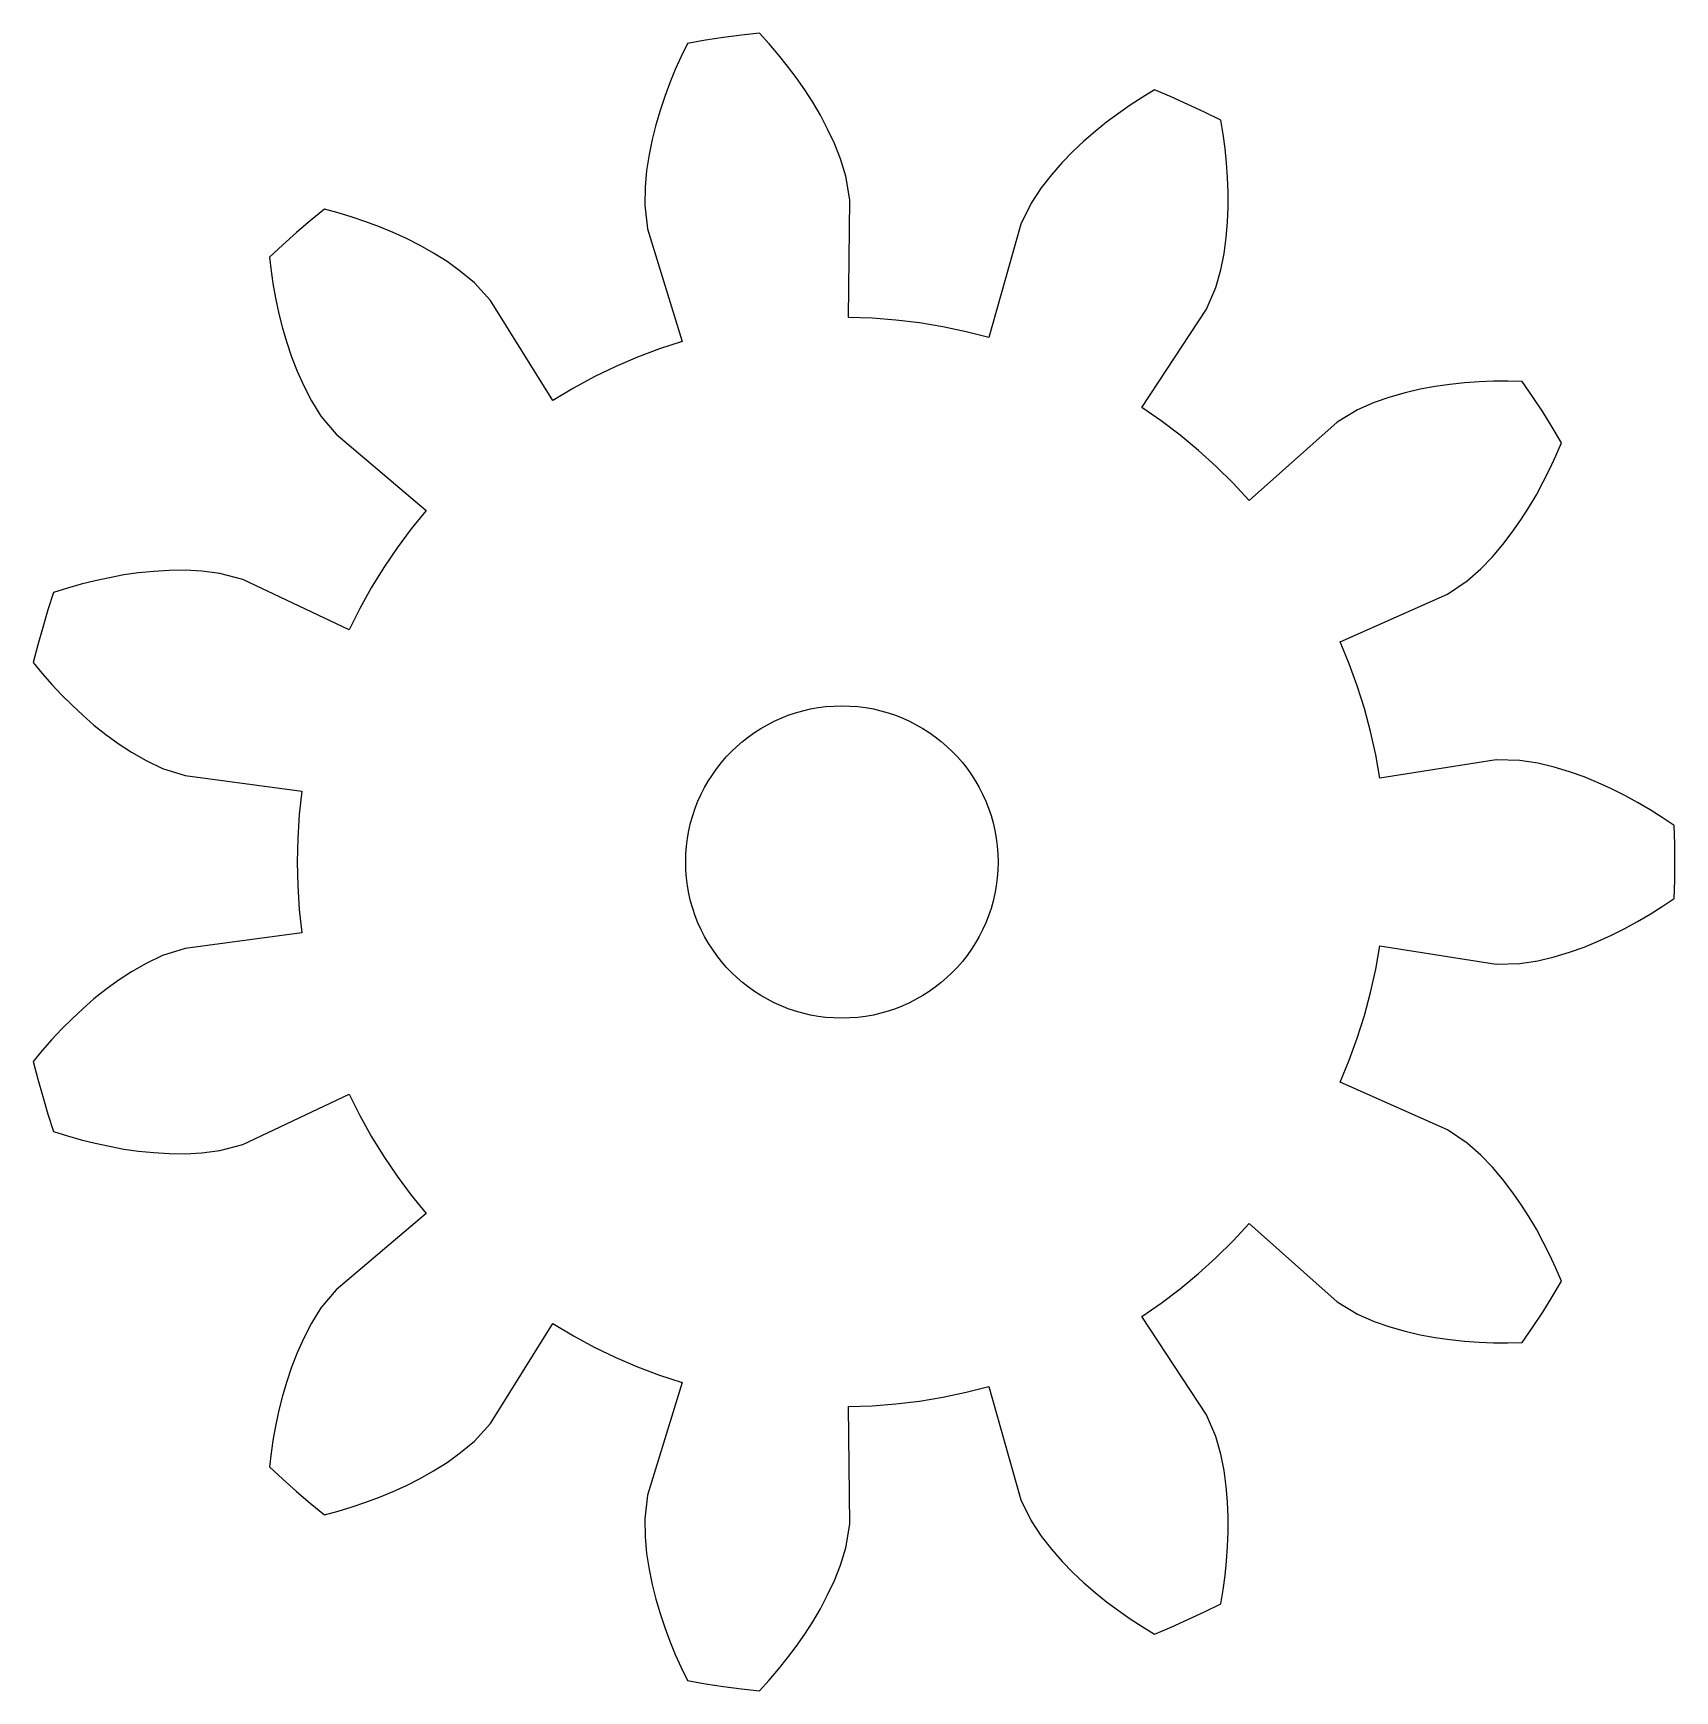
# Model space of a CAD drawing. Header units: millimetres. Extents: x -5 to 5.2, y -5.2 to 5.2.
import ezdxf

# ---------------------------------------------------------------- set-up
doc = ezdxf.new("R2010")
doc.units = ezdxf.units.MM

msp = doc.modelspace()

# ---------------------------------------------------------------- linework, layer by layer
for p, q in [((-0.514, 5.175, 2), (-0.627, 5.162, 2)), ((-0.454, 5.108, 2), (-0.514, 5.175, 2)), ((-0.964, 5.11, 2), (-1.003, 5.029, 2)), ((-0.852, 5.13, 2), (-0.964, 5.11, 2)), ((-0.74, 5.147, 2), (-0.852, 5.13, 2)), ((-0.627, 5.162, 2), (-0.74, 5.147, 2)), ((-0.396, 5.04, 2), (-0.454, 5.108, 2)), ((-1.003, 5.029, 2), (-1.04, 4.947, 2)), ((-0.339, 4.969, 2), (-0.396, 5.04, 2)), ((-0.285, 4.897, 2), (-0.339, 4.969, 2)), ((-1.04, 4.947, 2), (-1.074, 4.864, 2)), ((-0.232, 4.821, 2), (-0.285, 4.897, 2)), ((-1.106, 4.778, 2), (-1.135, 4.691, 2)), ((-1.074, 4.864, 2), (-1.106, 4.778, 2)), ((-0.182, 4.743, 2), (-0.232, 4.821, 2)), ((1.875, 4.773, 2), (1.8, 4.724, 2)), ((1.951, 4.82, 2), (1.875, 4.773, 2)), ((2.056, 4.776, 2), (1.951, 4.82, 2)), ((2.16, 4.73, 2), (2.056, 4.776, 2)), ((-1.135, 4.691, 2), (-1.162, 4.602, 2)), ((-0.134, 4.662, 2), (-0.182, 4.743, 2)), ((-0.089, 4.576, 2), (-0.134, 4.662, 2)), ((1.726, 4.673, 2), (1.653, 4.618, 2)), ((1.8, 4.724, 2), (1.726, 4.673, 2)), ((2.263, 4.682, 2), (2.16, 4.73, 2)), ((2.365, 4.631, 2), (2.263, 4.682, 2)), ((-1.162, 4.602, 2), (-1.185, 4.511, 2)), ((-0.047, 4.486, 2), (-0.089, 4.576, 2)), ((1.581, 4.561, 2), (1.511, 4.5, 2)), ((1.653, 4.618, 2), (1.581, 4.561, 2)), ((2.38, 4.543, 2), (2.365, 4.631, 2)), ((-1.185, 4.511, 2), (-1.204, 4.416, 2)), ((-0.008, 4.389, 2), (-0.047, 4.486, 2)), ((1.511, 4.5, 2), (1.442, 4.435, 2)), ((2.392, 4.454, 2), (2.38, 4.543, 2)), ((2.401, 4.364, 2), (2.392, 4.454, 2)), ((-1.204, 4.416, 2), (-1.219, 4.317, 2)), ((0.025, 4.281, 2), (-0.008, 4.389, 2)), ((1.375, 4.366, 2), (1.309, 4.291, 2)), ((1.442, 4.435, 2), (1.375, 4.366, 2)), ((2.408, 4.273, 2), (2.401, 4.364, 2)), ((-1.219, 4.317, 2), (-1.228, 4.213, 2)), ((0.05, 4.134, 2), (0.025, 4.281, 2)), ((1.309, 4.291, 2), (1.245, 4.209, 2)), ((2.411, 4.181, 2), (2.408, 4.273, 2)), ((-1.228, 4.213, 2), (-1.23, 4.1, 2)), ((1.245, 4.209, 2), (1.182, 4.114, 2)), ((2.411, 4.089, 2), (2.411, 4.181, 2)), ((-3.23, 4.075, 2), (-3.319, 4.003, 2)), ((-3.144, 4.052, 2), (-3.23, 4.075, 2)), ((-3.058, 4.026, 2), (-3.144, 4.052, 2)), ((-1.23, 4.1, 2), (-1.213, 3.953, 2)), ((0.041, 3.4, 2), (0.05, 4.134, 2)), ((1.182, 4.114, 2), (1.117, 3.981, 2)), ((2.407, 3.994, 2), (2.411, 4.089, 2)), ((-3.319, 4.003, 2), (-3.405, 3.93, 2)), ((-2.972, 3.997, 2), (-3.058, 4.026, 2)), ((-2.887, 3.965, 2), (-2.972, 3.997, 2)), ((-2.802, 3.93, 2), (-2.887, 3.965, 2)), ((-1.213, 3.953, 2), (-0.997, 3.25, 2)), ((1.117, 3.981, 2), (0.918, 3.274, 2)), ((2.399, 3.898, 2), (2.407, 3.994, 2)), ((-3.49, 3.854, 2), (-3.574, 3.777, 2)), ((-3.405, 3.93, 2), (-3.49, 3.854, 2)), ((-2.717, 3.892, 2), (-2.802, 3.93, 2)), ((-2.633, 3.849, 2), (-2.717, 3.892, 2)), ((-2.549, 3.802, 2), (-2.633, 3.849, 2)), ((2.386, 3.799, 2), (2.399, 3.898, 2)), ((-3.574, 3.777, 2), (-3.563, 3.688, 2)), ((-2.465, 3.748, 2), (-2.549, 3.802, 2)), ((-2.38, 3.687, 2), (-2.465, 3.748, 2)), ((2.366, 3.697, 2), (2.386, 3.799, 2)), ((-3.563, 3.688, 2), (-3.55, 3.6, 2)), ((-2.293, 3.615, 2), (-2.38, 3.687, 2)), ((2.335, 3.587, 2), (2.366, 3.697, 2)), ((-3.55, 3.6, 2), (-3.533, 3.511, 2)), ((-2.193, 3.505, 2), (-2.293, 3.615, 2)), ((2.277, 3.451, 2), (2.335, 3.587, 2)), ((-3.533, 3.511, 2), (-3.514, 3.422, 2)), ((-3.514, 3.422, 2), (-3.492, 3.333, 2)), ((-1.804, 2.882, 2), (-2.193, 3.505, 2)), ((1.873, 2.838, 2), (2.277, 3.451, 2)), ((-3.492, 3.333, 2), (-3.465, 3.244, 2)), ((0.189, 3.395, 2), (0.041, 3.4, 2)), ((0.337, 3.383, 2), (0.189, 3.395, 2)), ((0.484, 3.365, 2), (0.337, 3.383, 2)), ((0.63, 3.341, 2), (0.484, 3.365, 2)), ((0.775, 3.31, 2), (0.63, 3.341, 2)), ((-3.465, 3.244, 2), (-3.435, 3.154, 2)), ((-0.997, 3.25, 2), (-1.138, 3.204, 2)), ((0.918, 3.274, 2), (0.775, 3.31, 2)), ((-3.435, 3.154, 2), (-3.4, 3.064, 2)), ((-1.276, 3.151, 2), (-1.412, 3.093, 2)), ((-1.138, 3.204, 2), (-1.276, 3.151, 2)), ((-3.4, 3.064, 2), (-3.359, 2.973, 2)), ((-1.546, 3.028, 2), (-1.676, 2.958, 2)), ((-1.412, 3.093, 2), (-1.546, 3.028, 2)), ((4.068, 3.001, 2), (3.978, 2.998, 2)), ((4.158, 3.002, 2), (4.068, 3.001, 2)), ((4.247, 3, 2), (4.158, 3.002, 2)), ((-3.359, 2.973, 2), (-3.311, 2.88, 2)), ((-1.676, 2.958, 2), (-1.804, 2.882, 2)), ((3.421, 2.902, 2), (3.322, 2.868, 2)), ((3.517, 2.929, 2), (3.421, 2.902, 2)), ((3.611, 2.951, 2), (3.517, 2.929, 2)), ((3.704, 2.968, 2), (3.611, 2.951, 2)), ((3.796, 2.982, 2), (3.704, 2.968, 2)), ((3.887, 2.991, 2), (3.796, 2.982, 2)), ((3.978, 2.998, 2), (3.887, 2.991, 2)), ((4.312, 2.906, 2), (4.247, 3, 2)), ((4.375, 2.811, 2), (4.312, 2.906, 2)), ((-3.311, 2.88, 2), (-3.252, 2.784, 2)), ((1.994, 2.754, 2), (1.873, 2.838, 2)), ((3.218, 2.822, 2), (3.092, 2.745, 2)), ((3.322, 2.868, 2), (3.218, 2.822, 2)), ((4.435, 2.715, 2), (4.375, 2.811, 2)), ((-3.252, 2.784, 2), (-3.157, 2.67, 2)), ((2.112, 2.664, 2), (1.994, 2.754, 2)), ((3.092, 2.745, 2), (2.543, 2.257, 2)), ((4.493, 2.617, 2), (4.435, 2.715, 2)), ((-3.157, 2.67, 2), (-2.596, 2.195, 2)), ((2.227, 2.57, 2), (2.112, 2.664, 2)), ((4.458, 2.535, 2), (4.493, 2.617, 2)), ((2.336, 2.47, 2), (2.227, 2.57, 2)), ((4.42, 2.454, 2), (4.458, 2.535, 2)), ((2.442, 2.366, 2), (2.336, 2.47, 2)), ((4.379, 2.373, 2), (4.42, 2.454, 2)), ((2.543, 2.257, 2), (2.442, 2.366, 2)), ((4.289, 2.214, 2), (4.336, 2.293, 2)), ((4.336, 2.293, 2), (4.379, 2.373, 2)), ((-2.596, 2.195, 2), (-2.689, 2.08, 2)), ((4.239, 2.136, 2), (4.289, 2.214, 2)), ((-2.689, 2.08, 2), (-2.777, 1.961, 2)), ((4.185, 2.059, 2), (4.239, 2.136, 2)), ((4.061, 1.906, 2), (4.126, 1.982, 2)), ((4.126, 1.982, 2), (4.185, 2.059, 2)), ((-2.777, 1.961, 2), (-2.86, 1.838, 2)), ((3.989, 1.831, 2), (4.061, 1.906, 2)), ((-4.572, 1.775, 2), (-4.661, 1.756, 2)), ((-4.482, 1.792, 2), (-4.572, 1.775, 2)), ((-4.39, 1.805, 2), (-4.482, 1.792, 2)), ((-4.296, 1.814, 2), (-4.39, 1.805, 2)), ((-4.2, 1.82, 2), (-4.296, 1.814, 2)), ((-4.1, 1.821, 2), (-4.2, 1.82, 2)), ((-3.996, 1.815, 2), (-4.1, 1.821, 2)), ((-3.883, 1.801, 2), (-3.996, 1.815, 2)), ((-3.74, 1.763, 2), (-3.883, 1.801, 2)), ((-3.075, 1.45, 2), (-3.74, 1.763, 2)), ((-2.86, 1.838, 2), (-2.938, 1.712, 2)), ((3.904, 1.755, 2), (3.989, 1.831, 2)), ((-4.921, 1.682, 2), (-4.956, 1.574, 2)), ((-4.835, 1.709, 2), (-4.921, 1.682, 2)), ((-4.749, 1.734, 2), (-4.835, 1.709, 2)), ((-4.661, 1.756, 2), (-4.749, 1.734, 2)), ((-2.938, 1.712, 2), (-3.009, 1.582, 2)), ((3.11, 1.375, 2), (3.781, 1.672, 2)), ((3.781, 1.672, 2), (3.904, 1.755, 2)), ((-4.956, 1.574, 2), (-4.989, 1.465, 2)), ((-3.009, 1.582, 2), (-3.075, 1.45, 2)), ((-4.989, 1.465, 2), (-5.02, 1.356, 2)), ((-5.02, 1.356, 2), (-5.049, 1.245, 2)), ((3.167, 1.238, 2), (3.11, 1.375, 2)), ((-5.049, 1.245, 2), (-4.992, 1.177, 2)), ((-4.992, 1.177, 2), (-4.932, 1.109, 2)), ((3.217, 1.099, 2), (3.167, 1.238, 2)), ((-4.932, 1.109, 2), (-4.871, 1.043, 2)), ((-4.871, 1.043, 2), (-4.806, 0.979, 2)), ((3.262, 0.958, 2), (3.217, 1.099, 2)), ((-4.806, 0.979, 2), (-4.739, 0.916, 2)), ((3.301, 0.815, 2), (3.262, 0.958, 2)), ((-4.739, 0.916, 2), (-4.669, 0.855, 2)), ((-4.669, 0.855, 2), (-4.595, 0.796, 2)), ((-4.595, 0.796, 2), (-4.517, 0.739, 2)), ((-4.517, 0.739, 2), (-4.434, 0.685, 2)), ((3.333, 0.67, 2), (3.301, 0.815, 2)), ((-4.434, 0.685, 2), (-4.343, 0.633, 2)), ((-4.343, 0.633, 2), (-4.241, 0.584, 2)), ((3.359, 0.524, 2), (3.333, 0.67, 2)), ((4.085, 0.638, 2), (3.359, 0.524, 2)), ((4.233, 0.634, 2), (4.085, 0.638, 2)), ((4.345, 0.616, 2), (4.233, 0.634, 2)), ((-4.241, 0.584, 2), (-4.099, 0.539, 2)), ((-4.099, 0.539, 2), (-3.371, 0.443, 2)), ((4.447, 0.592, 2), (4.345, 0.616, 2)), ((4.542, 0.563, 2), (4.447, 0.592, 2)), ((4.633, 0.531, 2), (4.542, 0.563, 2)), ((4.721, 0.495, 2), (4.633, 0.531, 2)), ((-3.371, 0.443, 2), (-3.387, 0.296, 2)), ((4.805, 0.456, 2), (4.721, 0.495, 2)), ((4.887, 0.415, 2), (4.805, 0.456, 2)), ((4.967, 0.371, 2), (4.887, 0.415, 2)), ((5.045, 0.325, 2), (4.967, 0.371, 2)), ((5.121, 0.277, 2), (5.045, 0.325, 2)), ((-3.387, 0.296, 2), (-3.397, 0.148, 2)), ((5.195, 0.227, 2), (5.121, 0.277, 2)), ((5.199, 0.114, 2), (5.195, 0.227, 2)), ((-3.397, 0.148, 2), (-3.4, 0, 2)), ((5.2, 0, 2), (5.199, 0.114, 2)), ((-3.4, 0, 2), (-3.397, -0.148, 2)), ((5.199, -0.114, 2), (5.2, 0, 2)), ((-3.397, -0.148, 2), (-3.387, -0.296, 2)), ((5.195, -0.227, 2), (5.199, -0.114, 2)), ((-3.387, -0.296, 2), (-3.371, -0.443, 2)), ((5.045, -0.325, 2), (5.121, -0.277, 2)), ((5.121, -0.277, 2), (5.195, -0.227, 2)), ((4.887, -0.415, 2), (4.967, -0.371, 2)), ((4.967, -0.371, 2), (5.045, -0.325, 2)), ((-3.371, -0.443, 2), (-4.099, -0.539, 2)), ((4.633, -0.531, 2), (4.721, -0.495, 2)), ((4.721, -0.495, 2), (4.805, -0.456, 2)), ((4.805, -0.456, 2), (4.887, -0.415, 2)), ((-4.241, -0.584, 2), (-4.343, -0.633, 2)), ((-4.099, -0.539, 2), (-4.241, -0.584, 2)), ((3.333, -0.67, 2), (3.359, -0.524, 2)), ((3.359, -0.524, 2), (4.085, -0.638, 2)), ((4.233, -0.634, 2), (4.345, -0.616, 2)), ((4.345, -0.616, 2), (4.447, -0.592, 2)), ((4.447, -0.592, 2), (4.542, -0.563, 2)), ((4.542, -0.563, 2), (4.633, -0.531, 2)), ((-4.434, -0.685, 2), (-4.517, -0.739, 2)), ((-4.343, -0.633, 2), (-4.434, -0.685, 2)), ((3.301, -0.815, 2), (3.333, -0.67, 2)), ((4.085, -0.638, 2), (4.233, -0.634, 2)), ((-4.595, -0.796, 2), (-4.669, -0.855, 2)), ((-4.517, -0.739, 2), (-4.595, -0.796, 2)), ((3.262, -0.958, 2), (3.301, -0.815, 2)), ((-4.739, -0.916, 2), (-4.806, -0.979, 2)), ((-4.669, -0.855, 2), (-4.739, -0.916, 2)), ((-4.806, -0.979, 2), (-4.871, -1.043, 2)), ((3.217, -1.099, 2), (3.262, -0.958, 2)), ((-4.932, -1.109, 2), (-4.992, -1.177, 2)), ((-4.871, -1.043, 2), (-4.932, -1.109, 2)), ((3.167, -1.238, 2), (3.217, -1.099, 2)), ((-4.992, -1.177, 2), (-5.049, -1.245, 2)), ((3.11, -1.375, 2), (3.167, -1.238, 2)), ((-5.049, -1.245, 2), (-5.02, -1.356, 2)), ((-5.02, -1.356, 2), (-4.989, -1.465, 2)), ((3.781, -1.672, 2), (3.11, -1.375, 2)), ((-4.989, -1.465, 2), (-4.956, -1.574, 2)), ((-3.74, -1.763, 2), (-3.075, -1.45, 2)), ((-3.075, -1.45, 2), (-3.009, -1.582, 2)), ((-4.956, -1.574, 2), (-4.921, -1.682, 2)), ((-3.009, -1.582, 2), (-2.938, -1.712, 2)), ((-4.921, -1.682, 2), (-4.835, -1.709, 2)), ((-4.835, -1.709, 2), (-4.749, -1.734, 2)), ((-4.749, -1.734, 2), (-4.661, -1.756, 2)), ((-4.661, -1.756, 2), (-4.572, -1.775, 2)), ((-2.938, -1.712, 2), (-2.86, -1.838, 2)), ((3.904, -1.755, 2), (3.781, -1.672, 2)), ((3.989, -1.831, 2), (3.904, -1.755, 2)), ((-4.572, -1.775, 2), (-4.482, -1.792, 2)), ((-4.482, -1.792, 2), (-4.39, -1.805, 2)), ((-4.39, -1.805, 2), (-4.296, -1.814, 2)), ((-4.296, -1.814, 2), (-4.2, -1.82, 2)), ((-4.2, -1.82, 2), (-4.1, -1.821, 2)), ((-4.1, -1.821, 2), (-3.996, -1.815, 2)), ((-3.996, -1.815, 2), (-3.883, -1.801, 2)), ((-3.883, -1.801, 2), (-3.74, -1.763, 2)), ((-2.86, -1.838, 2), (-2.777, -1.961, 2)), ((4.061, -1.906, 2), (3.989, -1.831, 2)), ((-2.777, -1.961, 2), (-2.689, -2.08, 2)), ((4.126, -1.982, 2), (4.061, -1.906, 2)), ((4.185, -2.059, 2), (4.126, -1.982, 2)), ((4.239, -2.136, 2), (4.185, -2.059, 2)), ((-2.689, -2.08, 2), (-2.596, -2.195, 2)), ((4.289, -2.214, 2), (4.239, -2.136, 2)), ((-2.596, -2.195, 2), (-3.157, -2.67, 2)), ((2.442, -2.366, 2), (2.543, -2.257, 2)), ((2.543, -2.257, 2), (3.092, -2.745, 2)), ((4.336, -2.293, 2), (4.289, -2.214, 2)), ((2.336, -2.47, 2), (2.442, -2.366, 2)), ((4.379, -2.373, 2), (4.336, -2.293, 2)), ((4.42, -2.454, 2), (4.379, -2.373, 2)), ((2.227, -2.57, 2), (2.336, -2.47, 2)), ((4.458, -2.535, 2), (4.42, -2.454, 2)), ((2.112, -2.664, 2), (2.227, -2.57, 2)), ((4.493, -2.617, 2), (4.458, -2.535, 2)), ((-3.157, -2.67, 2), (-3.252, -2.784, 2)), ((1.994, -2.754, 2), (2.112, -2.664, 2)), ((4.435, -2.715, 2), (4.493, -2.617, 2)), ((-3.252, -2.784, 2), (-3.311, -2.88, 2)), ((1.873, -2.838, 2), (1.994, -2.754, 2)), ((3.092, -2.745, 2), (3.218, -2.822, 2)), ((4.375, -2.811, 2), (4.435, -2.715, 2)), ((-3.311, -2.88, 2), (-3.359, -2.973, 2)), ((-2.193, -3.505, 2), (-1.804, -2.882, 2)), ((-1.804, -2.882, 2), (-1.676, -2.958, 2)), ((2.277, -3.451, 2), (1.873, -2.838, 2)), ((3.218, -2.822, 2), (3.322, -2.868, 2)), ((3.322, -2.868, 2), (3.421, -2.902, 2)), ((4.312, -2.906, 2), (4.375, -2.811, 2)), ((-3.359, -2.973, 2), (-3.4, -3.064, 2)), ((-1.676, -2.958, 2), (-1.546, -3.028, 2)), ((3.421, -2.902, 2), (3.517, -2.929, 2)), ((3.517, -2.929, 2), (3.611, -2.951, 2)), ((3.611, -2.951, 2), (3.704, -2.968, 2)), ((3.704, -2.968, 2), (3.796, -2.982, 2)), ((3.796, -2.982, 2), (3.887, -2.991, 2)), ((3.887, -2.991, 2), (3.978, -2.998, 2)), ((3.978, -2.998, 2), (4.068, -3.001, 2)), ((4.158, -3.002, 2), (4.247, -3, 2)), ((4.247, -3, 2), (4.312, -2.906, 2)), ((-3.4, -3.064, 2), (-3.435, -3.154, 2)), ((-1.546, -3.028, 2), (-1.412, -3.093, 2)), ((-1.412, -3.093, 2), (-1.276, -3.151, 2)), ((4.068, -3.001, 2), (4.158, -3.002, 2)), ((-3.435, -3.154, 2), (-3.465, -3.244, 2)), ((-1.276, -3.151, 2), (-1.138, -3.204, 2)), ((-1.138, -3.204, 2), (-0.997, -3.25, 2)), ((-3.465, -3.244, 2), (-3.492, -3.333, 2)), ((-0.997, -3.25, 2), (-1.213, -3.953, 2)), ((0.63, -3.341, 2), (0.775, -3.31, 2)), ((0.775, -3.31, 2), (0.918, -3.274, 2)), ((0.918, -3.274, 2), (1.117, -3.981, 2)), ((-3.492, -3.333, 2), (-3.514, -3.422, 2)), ((0.041, -3.4, 2), (0.189, -3.395, 2)), ((0.05, -4.134, 2), (0.041, -3.4, 2)), ((0.189, -3.395, 2), (0.337, -3.383, 2)), ((0.337, -3.383, 2), (0.484, -3.365, 2)), ((0.484, -3.365, 2), (0.63, -3.341, 2)), ((-3.533, -3.511, 2), (-3.55, -3.6, 2)), ((-3.514, -3.422, 2), (-3.533, -3.511, 2)), ((-2.293, -3.615, 2), (-2.193, -3.505, 2)), ((2.335, -3.587, 2), (2.277, -3.451, 2)), ((-3.55, -3.6, 2), (-3.563, -3.688, 2)), ((-2.38, -3.687, 2), (-2.293, -3.615, 2)), ((2.366, -3.697, 2), (2.335, -3.587, 2)), ((-3.563, -3.688, 2), (-3.574, -3.777, 2)), ((-2.465, -3.748, 2), (-2.38, -3.687, 2)), ((2.386, -3.799, 2), (2.366, -3.697, 2)), ((-3.574, -3.777, 2), (-3.49, -3.854, 2)), ((-2.633, -3.849, 2), (-2.549, -3.802, 2)), ((-2.549, -3.802, 2), (-2.465, -3.748, 2)), ((2.399, -3.898, 2), (2.386, -3.799, 2)), ((-3.49, -3.854, 2), (-3.405, -3.93, 2)), ((-3.405, -3.93, 2), (-3.319, -4.003, 2)), ((-2.887, -3.965, 2), (-2.802, -3.93, 2)), ((-2.802, -3.93, 2), (-2.717, -3.892, 2)), ((-2.717, -3.892, 2), (-2.633, -3.849, 2)), ((2.407, -3.994, 2), (2.399, -3.898, 2)), ((-3.319, -4.003, 2), (-3.23, -4.075, 2)), ((-3.144, -4.052, 2), (-3.058, -4.026, 2)), ((-3.058, -4.026, 2), (-2.972, -3.997, 2)), ((-2.972, -3.997, 2), (-2.887, -3.965, 2)), ((-1.213, -3.953, 2), (-1.23, -4.1, 2)), ((1.117, -3.981, 2), (1.182, -4.114, 2)), ((2.411, -4.089, 2), (2.407, -3.994, 2)), ((-3.23, -4.075, 2), (-3.144, -4.052, 2)), ((-1.23, -4.1, 2), (-1.228, -4.213, 2)), ((0.025, -4.281, 2), (0.05, -4.134, 2)), ((1.182, -4.114, 2), (1.245, -4.209, 2)), ((2.411, -4.181, 2), (2.411, -4.089, 2)), ((-1.228, -4.213, 2), (-1.219, -4.317, 2)), ((1.245, -4.209, 2), (1.309, -4.291, 2)), ((2.408, -4.273, 2), (2.411, -4.181, 2)), ((-1.219, -4.317, 2), (-1.204, -4.416, 2)), ((-0.008, -4.389, 2), (0.025, -4.281, 2)), ((1.309, -4.291, 2), (1.375, -4.366, 2)), ((2.401, -4.364, 2), (2.408, -4.273, 2)), ((-1.204, -4.416, 2), (-1.185, -4.511, 2)), ((-0.047, -4.486, 2), (-0.008, -4.389, 2)), ((1.375, -4.366, 2), (1.442, -4.435, 2)), ((1.442, -4.435, 2), (1.511, -4.5, 2)), ((2.392, -4.454, 2), (2.401, -4.364, 2)), ((-1.185, -4.511, 2), (-1.162, -4.602, 2)), ((-0.089, -4.576, 2), (-0.047, -4.486, 2)), ((1.511, -4.5, 2), (1.581, -4.561, 2)), ((2.365, -4.631, 2), (2.38, -4.543, 2)), ((2.38, -4.543, 2), (2.392, -4.454, 2)), ((-1.162, -4.602, 2), (-1.135, -4.691, 2)), ((-0.134, -4.662, 2), (-0.089, -4.576, 2)), ((1.581, -4.561, 2), (1.653, -4.618, 2)), ((1.653, -4.618, 2), (1.726, -4.673, 2)), ((2.263, -4.682, 2), (2.365, -4.631, 2)), ((-1.135, -4.691, 2), (-1.106, -4.778, 2)), ((-0.232, -4.821, 2), (-0.182, -4.743, 2)), ((-0.182, -4.743, 2), (-0.134, -4.662, 2)), ((1.726, -4.673, 2), (1.8, -4.724, 2)), ((1.8, -4.724, 2), (1.875, -4.773, 2)), ((2.056, -4.776, 2), (2.16, -4.73, 2)), ((2.16, -4.73, 2), (2.263, -4.682, 2)), ((-1.106, -4.778, 2), (-1.074, -4.864, 2)), ((-1.074, -4.864, 2), (-1.04, -4.947, 2)), ((-0.285, -4.897, 2), (-0.232, -4.821, 2)), ((1.875, -4.773, 2), (1.951, -4.82, 2)), ((1.951, -4.82, 2), (2.056, -4.776, 2)), ((-1.04, -4.947, 2), (-1.003, -5.029, 2)), ((-0.339, -4.969, 2), (-0.285, -4.897, 2)), ((-1.003, -5.029, 2), (-0.964, -5.11, 2)), ((-0.454, -5.108, 2), (-0.396, -5.04, 2)), ((-0.396, -5.04, 2), (-0.339, -4.969, 2)), ((-0.964, -5.11, 2), (-0.852, -5.13, 2)), ((-0.852, -5.13, 2), (-0.74, -5.147, 2)), ((-0.74, -5.147, 2), (-0.627, -5.162, 2)), ((-0.627, -5.162, 2), (-0.514, -5.175, 2)), ((-0.514, -5.175, 2), (-0.454, -5.108, 2))]:
    msp.add_line(p, q)
msp.add_circle((0, 0, 2), 0.975)

doc.saveas('drawing.dxf')
